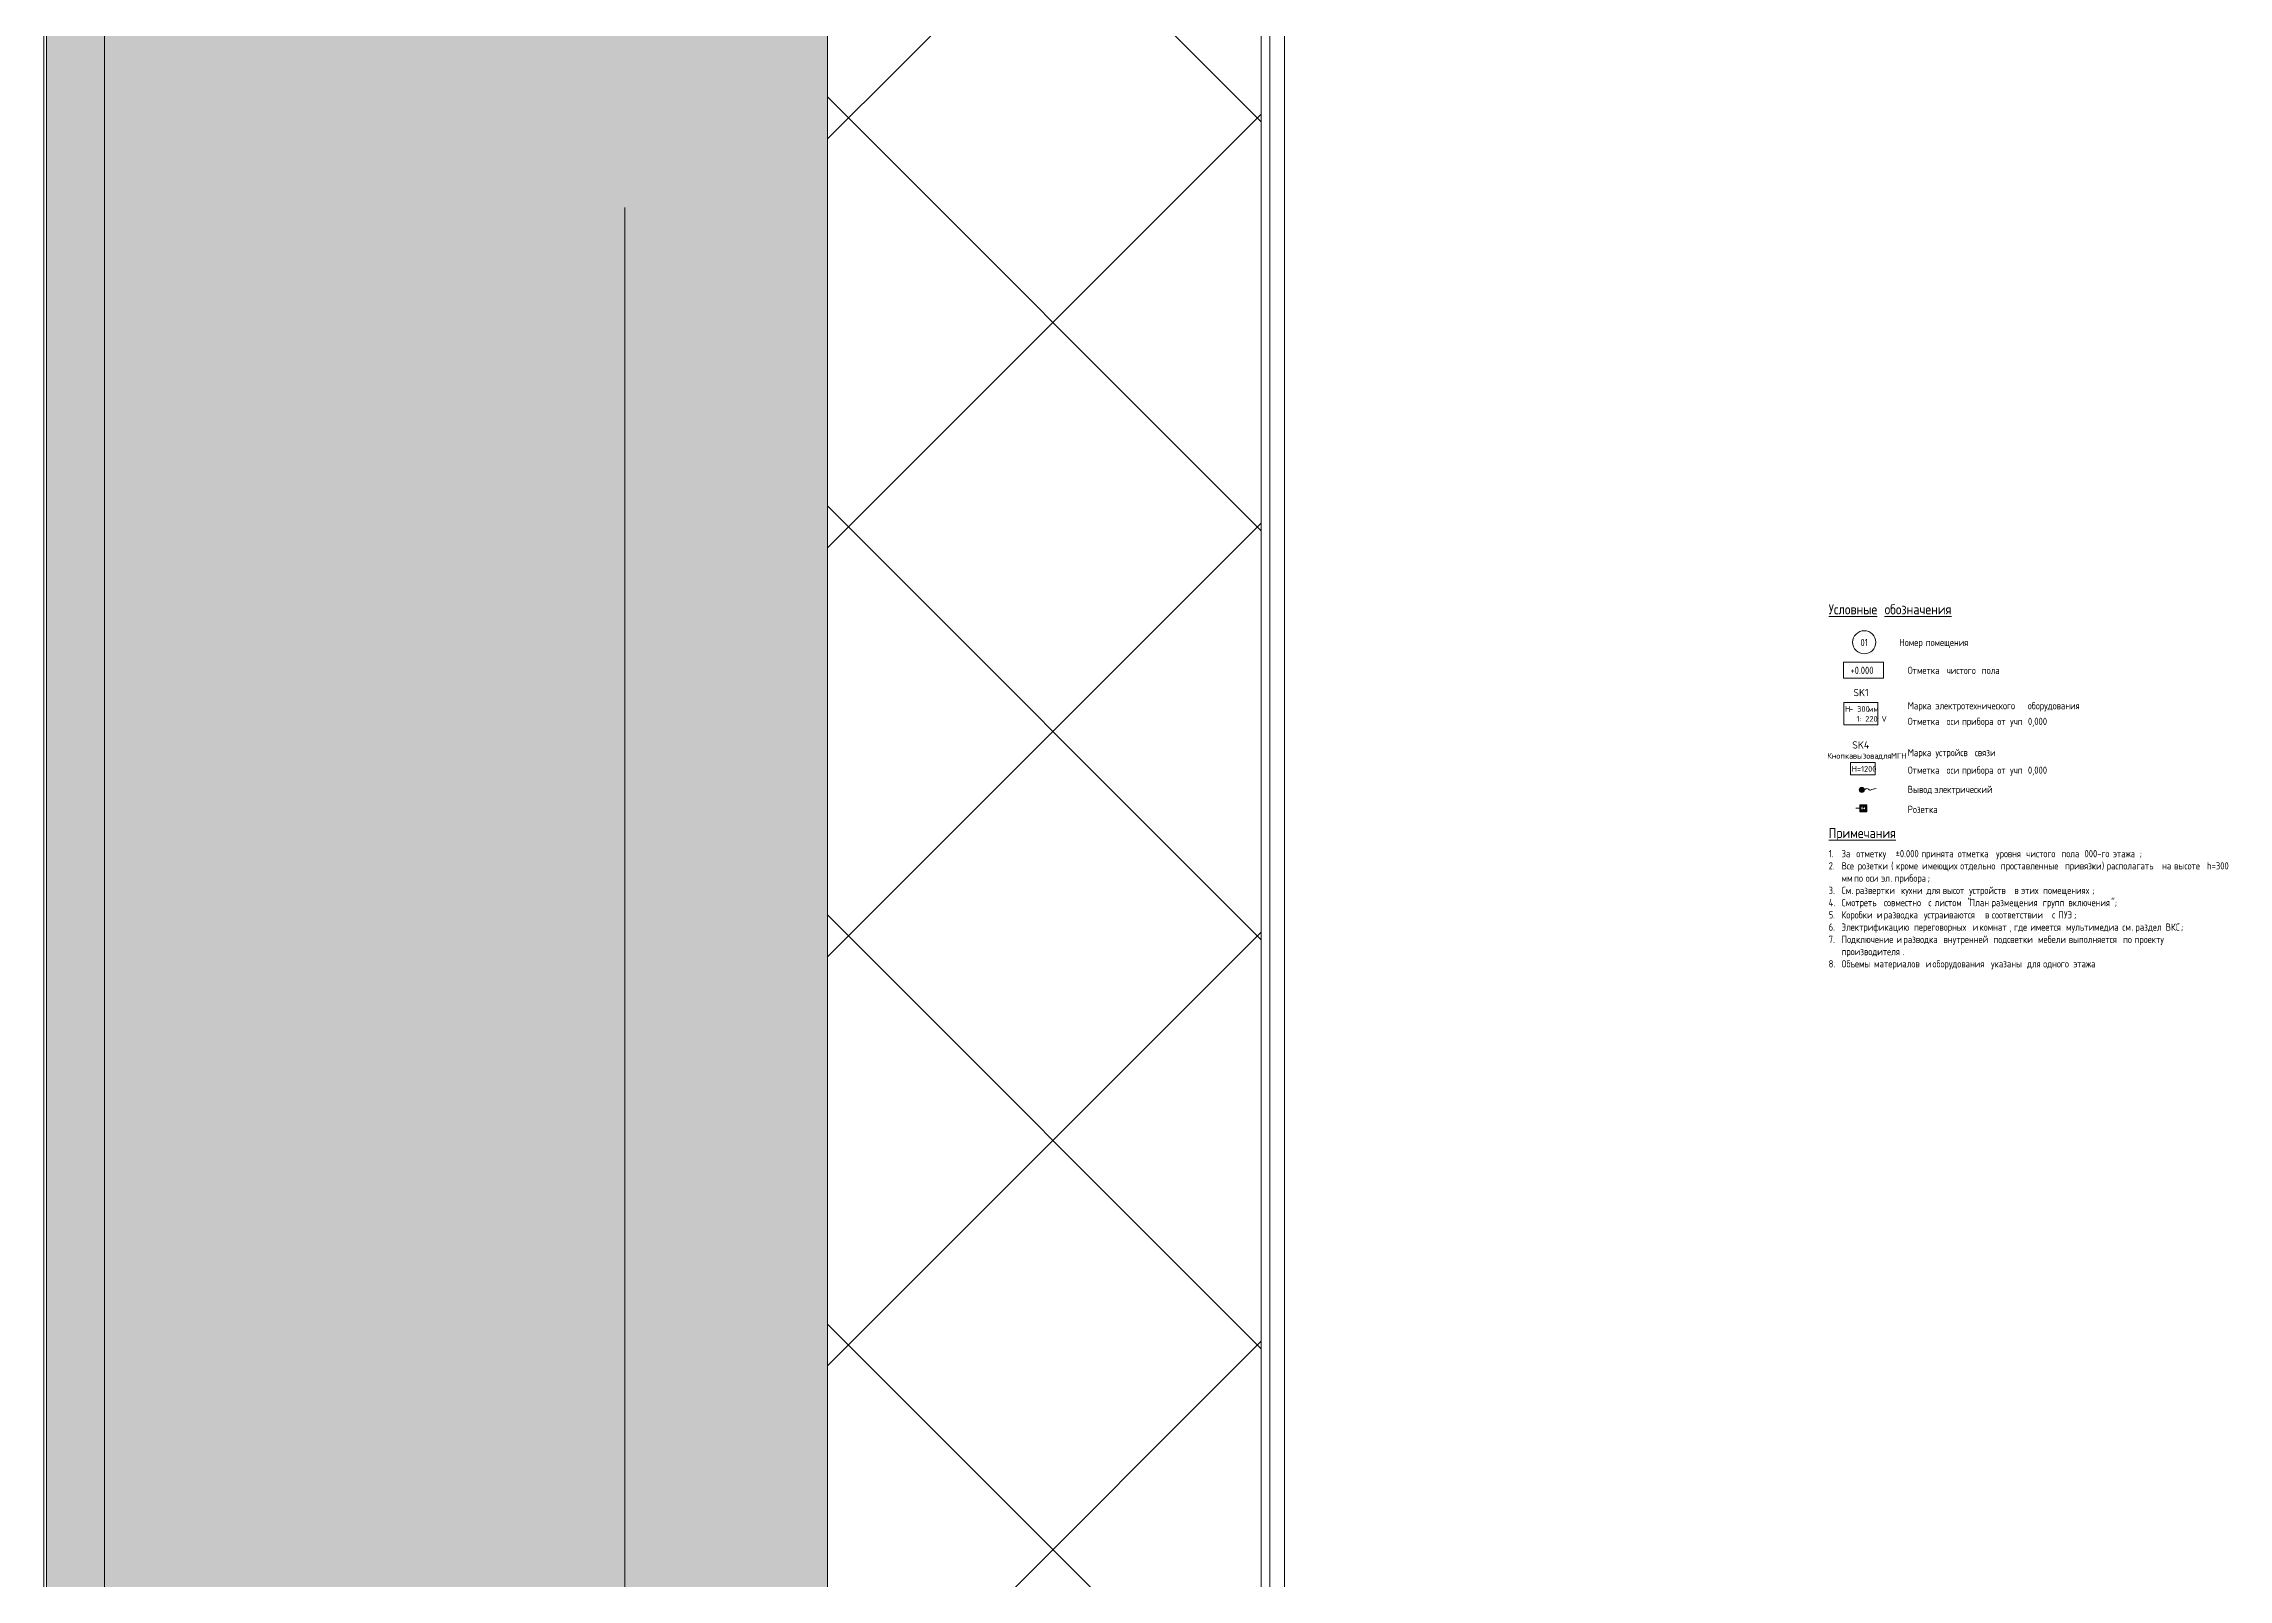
# Model space of a CAD drawing. Header units: millimetres. Extents: x 81382 to 274764, y -8553 to 29000.
# Drawn here: x 124809 to 125564, y 2818 to 3349 of the extents above; entities that cross this region are included whole.
import ezdxf

# ---------------------------------------------------------------- set-up
doc = ezdxf.new("R2010")
doc.units = ezdxf.units.MM
doc.linetypes.add('Осевая', pattern=[3175, 635, -476.25, 1587.5, -476.25])
for name, color, linetype, lineweight, true_color in [('A-DETL', 9, 'Continuous', 9, 0x808080), ('A-DETL-GENF-2', 1, 'Continuous', 9, 0xff0000), ('A-WALL-1', 7, 'Continuous', 9, 0x3c3c3c), ('A-WALL-FNSH-1', 7, 'Continuous', 9, 0x3c3c3c), ('G-ANNO-TEXT-1', 7, 'Continuous', 9, 0x3c3c3c)]:
    doc.layers.add(name, color=color, linetype=linetype, lineweight=lineweight, true_color=true_color)
for name, color, linetype, lineweight in [('A-WALL', 7, 'Continuous', 9), ('G-ANNO-TEXT', 7, 'Continuous', 9), ('I-WALL', 7, 'Continuous', 9), ('Оси-2', 7, 'Осевая', 9)]:
    doc.layers.add(name, color=color, linetype=linetype, lineweight=lineweight)
doc.styles.add('GOST Common_2', font='GOST_Common.ttf', dxfattribs={"width": 0.9, "height": 3.5})
doc.styles.add('GOST Common_3', font='GOST_Common.ttf', dxfattribs={"width": 0.9, "height": 2.5})
doc.styles.add('GOST Common_4', font='GOST_Common.ttf', dxfattribs={"width": 0.9, "height": 2})
doc.styles.add('ISOCPEUR_B', font='', dxfattribs={"height": 2.5})
doc.styles.get('ISOCPEUR_B').set_extended_font_data('ISOCPEUR', bold=True)

msp = doc.modelspace()

# ---------------------------------------------------------------- hatches: boundary and pattern name
at = {"layer": 'A-DETL-GENF-2'}
msp.add_hatch(color=256, dxfattribs=at).paths.add_polyline_path([(125437.65, 3090.23), (125437.89, 3090.26), (125438.1, 3090.35), (125438.29, 3090.49), (125438.43, 3090.68), (125438.52, 3090.9), (125438.55, 3091.13), (125438.52, 3091.37), (125438.43, 3091.58), (125438.29, 3091.77), (125438.1, 3091.91), (125437.89, 3092), (125437.65, 3092.03), (125437.42, 3092), (125437.2, 3091.91), (125437.01, 3091.77), (125436.87, 3091.58), (125436.78, 3091.37), (125436.75, 3091.13), (125436.78, 3090.9), (125436.87, 3090.68), (125437.01, 3090.49), (125437.2, 3090.35), (125437.42, 3090.26)])
h = msp.add_hatch(color=256, dxfattribs=at)
h.paths.add_polyline_path([(125436.96, 3083.56), (125439.37, 3083.56), (125439.37, 3085.98), (125436.96, 3085.98), (125436.96, 3083.97)])
h.paths.add_polyline_path([(125438.16, 3083.97), (125437.95, 3083.99), (125437.76, 3084.07), (125437.59, 3084.2), (125437.46, 3084.37), (125437.38, 3084.57), (125437.35, 3084.78), (125437.38, 3084.99), (125437.46, 3085.18), (125437.59, 3085.35), (125437.76, 3085.48), (125437.95, 3085.56), (125438.16, 3085.59), (125438.37, 3085.56), (125438.57, 3085.48), (125438.73, 3085.35), (125438.86, 3085.18), (125438.94, 3084.99), (125438.97, 3084.78), (125438.94, 3084.57), (125438.86, 3084.37), (125438.73, 3084.2), (125438.57, 3084.07), (125438.37, 3083.99)])
at = {"layer": 'A-WALL'}
h = msp.add_hatch(dxfattribs=at)
h.set_pattern_fill('FP_1', color=256, style=0, pattern_type=2)
h.set_pattern_definition([(45, (0, 0), (-70.71068, 70.71068), []), (135, (0, 0), (-70.71068, -70.71068), [])])
h.paths.add_polyline_path([(125080, -250), (125230, -250), (125230, 7700.04), (125080, 7700.04), (125080, -100)])
h.paths.add_polyline_path([(125080, 8900.04), (125230, 8900.04), (125230, 10820), (125080, 10820), (125080, 9176.09)])
h.paths.add_polyline_path([(125230, 13120), (125230, 21400), (125080, 21400), (125080, 13120)])
at = {"layer": 'I-WALL'}
h = msp.add_hatch(dxfattribs=at)
h.set_pattern_fill('FP_35', color=256, style=0, pattern_type=2)
h.set_pattern_definition([(0, (0, 0), (121.92, 30.48), [10.058, -81.382, 10.058, -81.382, -487.68]), (0, (0, 0), (121.92, 30.48), [-182.88, 10.058, -172.822, 10.058, -81.382, -213.36]), (0, (0, 0), (121.92, 30.48), [-457.2, 10.058, -50.902, 10.058, -142.342]), (120, (45.72, 15.24), (-87.356454, 90.345817), [10.058, -81.382, 10.058, -81.382, -487.68]), (120, (45.72, 15.24), (-87.356454, 90.345817), [-182.88, 10.058, -172.822, 10.058, -81.382, -213.36]), (120, (45.72, 15.24), (-87.356454, 90.345817), [-457.2, 10.058, -50.902, 10.058, -142.342]), (240, (60.96, 76.2), (-34.563546, -120.825817), [10.058, -81.382, 10.058, -81.382, -487.68]), (240, (60.96, 76.2), (-34.563546, -120.825817), [-182.88, 10.058, -172.822, 10.058, -81.382, -213.36]), (240, (60.96, 76.2), (-34.563546, -120.825817), [-457.2, 10.058, -50.902, 10.058, -142.342])])
h.paths.add_polyline_path([(124830, 160), (124830, 7701.04), (124810, 7700.04), (124810, 160)])
h = msp.add_hatch(dxfattribs=at)
h.set_pattern_fill('FP_4', color=256, style=0, pattern_type=2)
h.set_pattern_definition([(45, (0, 0), (-57.024626, 57.024626), []), (45, (57.025, 0), (-57.024626, 57.024626), [100.806, -20.161, 3.353, -16.808])])
h.paths.add_polyline_path([(124830, -100), (125080, -100), (125080, 7701.04), (124830, 7700.04), (124830, 150)])

# ---------------------------------------------------------------- linework, layer by layer
at = {"layer": 'A-DETL'}
for p, q in [((125431.38, 3135.3), (125445.17, 3135.3)), ((125431.38, 3129.8), (125431.38, 3135.3)), ((125445.17, 3135.3), (125445.17, 3129.8)), ((125431.38, 3129.8), (125445.17, 3129.8)), ((125436.96, 3084.77), (125435.64, 3084.77)), ((125439.37, 3085.98), (125436.96, 3085.98)), ((125436.96, 3085.98), (125436.96, 3083.56)), ((125436.96, 3083.56), (125439.37, 3083.56)), ((125439.37, 3083.56), (125439.37, 3085.98))]:
    msp.add_line(p, q, dxfattribs=at)
for centre, radius in [((125438.5, 3142.16), 4), ((125438.17, 3085.22), 0.2), ((125438.18, 3084.33), 0.2)]:
    msp.add_circle(centre, radius, dxfattribs=at)
for centre, radius, start, end in [((125437.65, 3091.13), 0.902, 0, 180), ((125437.65, 3091.13), 0.902, 180, 0), ((125438.16, 3084.78), 0.81, 0, 180), ((125438.16, 3084.78), 0.81, 180, 0)]:
    msp.add_arc(centre, radius, start, end, dxfattribs=at)
msp.add_open_spline([(125438.55, 3091.13), (125439.22, 3091.8), (125440.23, 3091.22), (125440.6, 3090.85), (125441.78, 3091.54), (125442.6, 3091.62)], degree=3, knots=[0, 0, 0, 0, 0.002878273, 0.006213803, 0.009176589, 0.009176589, 0.009176589, 0.009176589], dxfattribs=at)
at = {"layer": 'A-WALL'}
for p, q in [((124810, 170), (124810, 7701.04)), ((125230, -250), (125230, 7700.04)), ((125233, -253), (125233, 7700.04))]:
    msp.add_line(p, q, dxfattribs=at)
at = {"layer": 'A-WALL-1'}
for p, q in [((124830, 150), (124830, 7701.04)), ((125080, 7700.04), (125080, -100)), ((125080, -100), (125080, 7700.04))]:
    msp.add_line(p, q, dxfattribs=at)
at = {"layer": 'A-WALL-FNSH-1'}
for p, q in [((124809, 7701.04), (124809, 171)), ((125238, -258), (125238, 7700.04))]:
    msp.add_line(p, q, dxfattribs=at)
at = {"layer": 'G-ANNO-TEXT-1', "flags": 128}
for points in [[(125431.44, 3121.35), (125443.25, 3121.35), (125443.25, 3113.67), (125431.44, 3113.67)], [(125433.78, 3100.61), (125442.26, 3100.61), (125442.26, 3096.37), (125433.78, 3096.37)]]:
    msp.add_lwpolyline(points, close=True, dxfattribs=at)
at = {"layer": 'Оси-2'}
msp.add_line((125010, 593.74), (125010, 18900), dxfattribs=at)

# ---------------------------------------------------------------- texts
at = {"layer": 'G-ANNO-TEXT', "attachment_point": 1}
for s, insert, char_height, width, style in [('\\LУсловные', (125426.21, 3155.32), 3.5, 22.1506, 'GOST Common_2'), ('\\L\\fGOST Common|b0|i0|c204|p34|;\\W.9;\\L ', (125444.49, 3155.32), 3.5, 1.2987, 'GOST Common_2'), ('\\Lобозначения', (125445.56, 3155.32), 3.5, 30.1595, 'GOST Common_2'), ('01', (125437.19, 3143.35), 2.5, 3.319, 'GOST Common_3'), ('Номер', (125450.63, 3143.35), 2.5, 10.1734, 'GOST Common_3'), ('\\fGOST Common|b0|i0|c204|p34|;\\W.9; ', (125459.02, 3143.35), 2.5, 0.938, 'GOST Common_3'), ('помещения', (125459.8, 3143.35), 2.5, 18.543, 'GOST Common_3'), ('+0.000', (125433.74, 3133.72), 2.5, 10.5342, 'GOST Common_3'), ('Отметка', (125453.57, 3133.72), 2.5, 15.2962, 'GOST Common_3'), ('\\fGOST Common|b0|i0|c204|p34|;\\W.9; ', (125466.19, 3133.72), 2.5, 0.938, 'GOST Common_3'), ('чистого', (125466.96, 3133.72), 2.5, 13.8532, 'GOST Common_3'), ('\\fGOST Common|b0|i0|c204|p34|;\\W.9; ', (125478.39, 3133.72), 2.5, 0.938, 'GOST Common_3'), ('пола', (125479.17, 3133.72), 2.5, 8.0089, 'GOST Common_3'), ('\\fGOST Common|b0|i0|c204|p34|;\\W.9; ', (125485.77, 3133.72), 2.5, 0.938, 'GOST Common_3'), ('SK1', (125434.74, 3126.03), 2.5, 6.5738, 'ISOCPEUR_B'), ('Марка', (125453.57, 3121.48), 2.5, 10.6785, 'GOST Common_3'), ('\\fGOST Common|b0|i0|c204|p34|;\\W.9; ', (125462.38, 3121.48), 2.5, 0.938, 'GOST Common_3'), ('электротехнического', (125463.15, 3121.48), 2.5, 37.7354, 'GOST Common_3'), ('\\fGOST Common|b0|i0|c204|p34|;\\W.9; ', (125494.29, 3121.48), 2.5, 0.938, 'GOST Common_3'), ('оборудования', (125495.06, 3121.48), 2.5, 23.5937, 'GOST Common_3'), ('Отметка', (125453.57, 3116.08), 2.5, 15.2962, 'GOST Common_3'), ('\\fGOST Common|b0|i0|c204|p34|;\\W.9; ', (125466.19, 3116.08), 2.5, 0.938, 'GOST Common_3'), ('оси', (125466.96, 3116.08), 2.5, 5.5557, 'GOST Common_3'), ('\\fGOST Common|b0|i0|c204|p34|;\\W.9; ', (125471.55, 3116.08), 2.5, 0.938, 'GOST Common_3'), ('прибора', (125472.32, 3116.08), 2.5, 13.8532, 'GOST Common_3'), ('\\fGOST Common|b0|i0|c204|p34|;\\W.9; ', (125483.75, 3116.08), 2.5, 0.938, 'GOST Common_3'), ('от', (125484.52, 3116.08), 2.5, 4.4013, 'GOST Common_3'), ('\\fGOST Common|b0|i0|c204|p34|;\\W.9; ', (125488.16, 3116.08), 2.5, 0.938, 'GOST Common_3'), ('учп', (125488.93, 3116.08), 2.5, 5.8443, 'GOST Common_3'), (' 0,000', (125493.75, 3116.08), 2.5, 9.6684, 'GOST Common_3'), ('SK4', (125434.34, 3107.91), 2.5, 7.4557, 'ISOCPEUR_B'), ('Марка', (125453.57, 3105.28), 2.5, 10.6785, 'GOST Common_3'), ('\\fGOST Common|b0|i0|c204|p34|;\\W.9; ', (125462.38, 3105.28), 2.5, 0.938, 'GOST Common_3'), ('устройсв', (125463.15, 3105.28), 2.5, 15.5127, 'GOST Common_3'), ('\\fGOST Common|b0|i0|c204|p34|;\\W.9; ', (125475.95, 3105.28), 2.5, 0.938, 'GOST Common_3'), ('связи', (125476.73, 3105.28), 2.5, 9.3076, 'GOST Common_3'), ('Отметка', (125453.57, 3099.21), 2.5, 15.2962, 'GOST Common_3'), ('\\fGOST Common|b0|i0|c204|p34|;\\W.9; ', (125466.19, 3099.21), 2.5, 0.938, 'GOST Common_3'), ('оси', (125466.96, 3099.21), 2.5, 5.5557, 'GOST Common_3'), ('\\fGOST Common|b0|i0|c204|p34|;\\W.9; ', (125471.55, 3099.21), 2.5, 0.938, 'GOST Common_3'), ('прибора', (125472.32, 3099.21), 2.5, 13.8532, 'GOST Common_3'), ('\\fGOST Common|b0|i0|c204|p34|;\\W.9; ', (125483.75, 3099.21), 2.5, 0.938, 'GOST Common_3'), ('от', (125484.52, 3099.21), 2.5, 4.4013, 'GOST Common_3'), ('\\fGOST Common|b0|i0|c204|p34|;\\W.9; ', (125488.16, 3099.21), 2.5, 0.938, 'GOST Common_3'), ('учп', (125488.93, 3099.21), 2.5, 5.8443, 'GOST Common_3'), (' 0,000', (125493.75, 3099.21), 2.5, 9.6684, 'GOST Common_3'), ('Вывод', (125453.57, 3092.55), 2.5, 10.2456, 'GOST Common_3'), ('\\fGOST Common|b0|i0|c204|p34|;\\W.9; ', (125462.02, 3092.55), 2.5, 0.938, 'GOST Common_3'), ('электрический', (125462.8, 3092.55), 2.5, 25.5418, 'GOST Common_3'), ('Розетка', (125453.57, 3085.65), 2.5, 14.4304, 'GOST Common_3'), ('\\LПримечания', (125426.21, 3077.98), 3.5, 28.4278, 'GOST Common_2'), ('1.', (125426.21, 3070.34), 2.5, 5.4117, 'GOST Common_3'), ('За', (125430.68, 3070.34), 2.5, 4.257, 'GOST Common_3'), ('отметку', (125435.74, 3070.34), 2.5, 14.8633, 'GOST Common_3'), (' ±0.000 ', (125448, 3070.34), 2.5, 12.4101, 'GOST Common_3'), ('принята', (125458.24, 3070.34), 2.5, 14.3582, 'GOST Common_3'), ('\\fGOST Common|b0|i0|c204|p34|;\\W.9; ', (125470.09, 3070.34), 2.5, 0.938, 'GOST Common_3'), ('отметка', (125470.86, 3070.34), 2.5, 15.0797, 'GOST Common_3'), ('\\fGOST Common|b0|i0|c204|p34|;\\W.9; ', (125483.3, 3070.34), 2.5, 0.938, 'GOST Common_3'), ('уровня', (125484.08, 3070.34), 2.5, 11.6886, 'GOST Common_3'), ('\\fGOST Common|b0|i0|c204|p34|;\\W.9; ', (125493.72, 3070.34), 2.5, 0.938, 'GOST Common_3'), ('чистого', (125494.49, 3070.34), 2.5, 13.8532, 'GOST Common_3'), ('\\fGOST Common|b0|i0|c204|p34|;\\W.9; ', (125505.92, 3070.34), 2.5, 0.938, 'GOST Common_3'), ('пола', (125506.7, 3070.34), 2.5, 8.0089, 'GOST Common_3'), (' 000-', (125513.31, 3070.34), 2.5, 8.7304, 'GOST Common_3'), ('го', (125520.51, 3070.34), 2.5, 3.8962, 'GOST Common_3'), ('\\fGOST Common|b0|i0|c204|p34|;\\W.9; ', (125523.72, 3070.34), 2.5, 0.938, 'GOST Common_3'), ('этажа', (125524.5, 3070.34), 2.5, 11.1835, 'GOST Common_3'), ('\\fGOST Common|b0|i0|c204|p34|;\\W.9;;', (125533.73, 3070.34), 2.5, 0.938, 'GOST Common_3'), ('2.', (125426.21, 3066.11), 2.5, 5.4117, 'GOST Common_3'), ('мм', (125430.68, 3061.87), 2.5, 4.3291, 'GOST Common_3'), ('Все', (125430.68, 3066.11), 2.5, 5.8443, 'GOST Common_3'), ('\\fGOST Common|b0|i0|c204|p34|;\\W.9; ', (125434.25, 3061.87), 2.5, 0.938, 'GOST Common_3'), ('по', (125435.02, 3061.87), 2.5, 3.8962, 'GOST Common_3'), ('\\fGOST Common|b0|i0|c204|p34|;\\W.9; ', (125435.5, 3066.11), 2.5, 0.938, 'GOST Common_3'), ('розетки', (125436.27, 3066.11), 2.5, 13.9975, 'GOST Common_3'), ('\\fGOST Common|b0|i0|c204|p34|;\\W.9; ', (125438.24, 3061.87), 2.5, 0.938, 'GOST Common_3'), ('оси', (125439.01, 3061.87), 2.5, 5.5557, 'GOST Common_3'), ('\\fGOST Common|b0|i0|c204|p34|;\\W.9; ', (125443.6, 3061.87), 2.5, 0.938, 'GOST Common_3'), ('эл', (125444.37, 3061.87), 2.5, 3.8962, 'GOST Common_3'), ('. ', (125447.58, 3061.87), 2.5, 1.7316, 'GOST Common_3'), (' (', (125447.82, 3066.11), 2.5, 2.0203, 'GOST Common_3'), ('прибора', (125449.01, 3061.87), 2.5, 13.8532, 'GOST Common_3'), ('кроме', (125449.49, 3066.11), 2.5, 9.957, 'GOST Common_3'), ('\\fGOST Common|b0|i0|c204|p34|;\\W.9; ', (125457.7, 3066.11), 2.5, 0.938, 'GOST Common_3'), ('имеющих', (125458.48, 3066.11), 2.5, 15.0797, 'GOST Common_3'), ('; ', (125460.44, 3061.87), 2.5, 1.8759, 'GOST Common_3'), ('\\fGOST Common|b0|i0|c204|p34|;\\W.9; ', (125470.92, 3066.11), 2.5, 0.938, 'GOST Common_3'), ('отдельно', (125471.69, 3066.11), 2.5, 16.0899, 'GOST Common_3'), ('\\fGOST Common|b0|i0|c204|p34|;\\W.9; ', (125484.97, 3066.11), 2.5, 0.938, 'GOST Common_3'), ('проставленные', (125485.74, 3066.11), 2.5, 25.9747, 'GOST Common_3'), ('\\fGOST Common|b0|i0|c204|p34|;\\W.9; ', (125507.18, 3066.11), 2.5, 0.938, 'GOST Common_3'), ('привязки', (125507.95, 3066.11), 2.5, 15.4405, 'GOST Common_3'), (') ', (125520.69, 3066.11), 2.5, 2.0203, 'GOST Common_3'), ('располагать', (125522.36, 3066.11), 2.5, 22.2949, 'GOST Common_3'), ('\\fGOST Common|b0|i0|c204|p34|;\\W.9; ', (125540.75, 3066.11), 2.5, 0.938, 'GOST Common_3'), ('на', (125541.52, 3066.11), 2.5, 4.1127, 'GOST Common_3'), ('\\fGOST Common|b0|i0|c204|p34|;\\W.9; ', (125544.92, 3066.11), 2.5, 0.938, 'GOST Common_3'), ('высоте', (125545.69, 3066.11), 2.5, 12.1215, 'GOST Common_3'), (' h=300 ', (125555.69, 3066.11), 2.5, 11.6165, 'GOST Common_3'), ('3.', (125426.21, 3057.64), 2.5, 5.4117, 'GOST Common_3'), ('4.', (125426.21, 3053.41), 2.5, 5.4117, 'GOST Common_3'), ('См', (125430.68, 3057.64), 2.5, 4.1127, 'GOST Common_3'), ('Смотреть', (125430.68, 3053.41), 2.5, 16.8114, 'GOST Common_3'), ('. ', (125434.07, 3057.64), 2.5, 1.7316, 'GOST Common_3'), ('развертки', (125435.5, 3057.64), 2.5, 18.1101, 'GOST Common_3'), ('\\fGOST Common|b0|i0|c204|p34|;\\W.9; ', (125444.55, 3053.41), 2.5, 0.938, 'GOST Common_3'), ('совместно', (125445.32, 3053.41), 2.5, 17.6772, 'GOST Common_3'), ('\\fGOST Common|b0|i0|c204|p34|;\\W.9; ', (125450.44, 3057.64), 2.5, 0.938, 'GOST Common_3'), ('кухни', (125451.22, 3057.64), 2.5, 9.7405, 'GOST Common_3'), ('\\fGOST Common|b0|i0|c204|p34|;\\W.9; ', (125459.25, 3057.64), 2.5, 0.938, 'GOST Common_3'), ('\\fGOST Common|b0|i0|c204|p34|;\\W.9; ', (125459.91, 3053.41), 2.5, 0.938, 'GOST Common_3'), ('для', (125460.03, 3057.64), 2.5, 5.8443, 'GOST Common_3'), ('\\fGOST Common|b0|i0|c204|p34|;\\W.9;с', (125460.68, 3053.41), 2.5, 1.6595, 'GOST Common_3'), ('\\fGOST Common|b0|i0|c204|p34|;\\W.9; ', (125462.05, 3053.41), 2.5, 0.938, 'GOST Common_3'), ('листом', (125462.82, 3053.41), 2.5, 12.1215, 'GOST Common_3'), ('\\fGOST Common|b0|i0|c204|p34|;\\W.9; ', (125464.85, 3057.64), 2.5, 0.938, 'GOST Common_3'), ('высот', (125465.62, 3057.64), 2.5, 10.1734, 'GOST Common_3'), ('\\fGOST Common|b0|i0|c204|p34|;\\W.9; ', (125474.02, 3057.64), 2.5, 0.938, 'GOST Common_3'), (' "', (125472.83, 3053.41), 2.5, 2.5975, 'GOST Common_3'), ('устройств', (125474.79, 3057.64), 2.5, 17.9658, 'GOST Common_3'), ('План', (125474.97, 3053.41), 2.5, 8.2253, 'GOST Common_3'), ('\\fGOST Common|b0|i0|c204|p34|;\\W.9; ', (125481.76, 3053.41), 2.5, 0.938, 'GOST Common_3'), ('размещения', (125482.53, 3053.41), 2.5, 20.5633, 'GOST Common_3'), ('\\fGOST Common|b0|i0|c204|p34|;\\W.9; ', (125489.61, 3057.64), 2.5, 0.938, 'GOST Common_3'), ('\\fGOST Common|b0|i0|c204|p34|;\\W.9;в', (125490.39, 3057.64), 2.5, 1.9481, 'GOST Common_3'), ('\\fGOST Common|b0|i0|c204|p34|;\\W.9; ', (125491.99, 3057.64), 2.5, 0.938, 'GOST Common_3'), ('этих', (125492.77, 3057.64), 2.5, 8.2975, 'GOST Common_3'), ('\\fGOST Common|b0|i0|c204|p34|;\\W.9; ', (125499.5, 3053.41), 2.5, 0.938, 'GOST Common_3'), ('\\fGOST Common|b0|i0|c204|p34|;\\W.9; ', (125499.61, 3057.64), 2.5, 0.938, 'GOST Common_3'), ('групп', (125500.27, 3053.41), 2.5, 9.7405, 'GOST Common_3'), ('помещениях', (125500.39, 3057.64), 2.5, 20.4911, 'GOST Common_3'), ('\\fGOST Common|b0|i0|c204|p34|;\\W.9; ', (125508.31, 3053.41), 2.5, 0.938, 'GOST Common_3'), ('включения', (125509.08, 3053.41), 2.5, 17.9658, 'GOST Common_3'), ('\\fGOST Common|b0|i0|c204|p34|;\\W.9;;', (125517.3, 3057.64), 2.5, 0.938, 'GOST Common_3'), ('";', (125523.9, 3053.41), 2.5, 2.5975, 'GOST Common_3'), ('5.', (125426.21, 3049.17), 2.5, 5.4117, 'GOST Common_3'), ('6.', (125426.21, 3044.94), 2.5, 5.4117, 'GOST Common_3'), ('Электрификацию', (125430.68, 3044.94), 2.5, 29.438, 'GOST Common_3'), ('Коробки', (125430.68, 3049.17), 2.5, 13.8532, 'GOST Common_3'), ('\\fGOST Common|b0|i0|c204|p34|;\\W.9; ', (125442.11, 3049.17), 2.5, 0.938, 'GOST Common_3'), ('\\fGOST Common|b0|i0|c204|p34|;\\W.9;и', (125442.88, 3049.17), 2.5, 1.9481, 'GOST Common_3'), ('\\fGOST Common|b0|i0|c204|p34|;\\W.9; ', (125444.49, 3049.17), 2.5, 0.938, 'GOST Common_3'), ('разводка', (125445.26, 3049.17), 2.5, 15.8734, 'GOST Common_3'), ('\\fGOST Common|b0|i0|c204|p34|;\\W.9; ', (125454.97, 3044.94), 2.5, 0.938, 'GOST Common_3'), ('\\fGOST Common|b0|i0|c204|p34|;\\W.9; ', (125458.36, 3049.17), 2.5, 0.938, 'GOST Common_3'), ('устраиваются', (125459.13, 3049.17), 2.5, 24.6759, 'GOST Common_3'), ('\\fGOST Common|b0|i0|c204|p34|;\\W.9; ', (125475.21, 3044.94), 2.5, 0.938, 'GOST Common_3'), ('\\fGOST Common|b0|i0|c204|p34|;\\W.9; ', (125477.59, 3044.94), 2.5, 0.938, 'GOST Common_3'), ('\\fGOST Common|b0|i0|c204|p34|;\\W.9; ', (125479.49, 3049.17), 2.5, 0.938, 'GOST Common_3'), ('\\fGOST Common|b0|i0|c204|p34|;\\W.9;в', (125480.27, 3049.17), 2.5, 1.9481, 'GOST Common_3'), ('\\fGOST Common|b0|i0|c204|p34|;\\W.9; ', (125481.87, 3049.17), 2.5, 0.938, 'GOST Common_3'), ('соответствии', (125482.65, 3049.17), 2.5, 24.3152, 'GOST Common_3'), ('\\fGOST Common|b0|i0|c204|p34|;\\W.9; ', (125495.15, 3044.94), 2.5, 0.938, 'GOST Common_3'), ('\\fGOST Common|b0|i0|c204|p34|;\\W.9; ', (125502.71, 3049.17), 2.5, 0.938, 'GOST Common_3'), ('\\fGOST Common|b0|i0|c204|p34|;\\W.9;с', (125503.48, 3049.17), 2.5, 1.6595, 'GOST Common_3'), ('\\fGOST Common|b0|i0|c204|p34|;\\W.9; ', (125504.85, 3049.17), 2.5, 0.938, 'GOST Common_3'), ('ПУЭ', (125505.63, 3049.17), 2.5, 6.5658, 'GOST Common_3'), ('\\fGOST Common|b0|i0|c204|p34|;\\W.9; ', (125507.53, 3044.94), 2.5, 0.938, 'GOST Common_3'), ('\\fGOST Common|b0|i0|c204|p34|;\\W.9;;', (125511.04, 3049.17), 2.5, 0.938, 'GOST Common_3'), ('\\fGOST Common|b0|i0|c204|p34|;\\W.9; ', (125526.94, 3044.94), 2.5, 0.938, 'GOST Common_3'), ('раздел', (125532.3, 3044.94), 2.5, 11.7608, 'GOST Common_3'), ('\\fGOST Common|b0|i0|c204|p34|;\\W.9; ', (125542, 3044.94), 2.5, 0.938, 'GOST Common_3'), ('ВКС', (125542.77, 3044.94), 2.5, 6.3494, 'GOST Common_3'), ('7.', (125426.21, 3040.71), 2.5, 5.4117, 'GOST Common_3'), ('Подключение', (125430.68, 3040.71), 2.5, 22.0785, 'GOST Common_3'), ('\\fGOST Common|b0|i0|c204|p34|;\\W.9; ', (125448.89, 3040.71), 2.5, 0.938, 'GOST Common_3'), ('\\fGOST Common|b0|i0|c204|p34|;\\W.9;и', (125449.67, 3040.71), 2.5, 1.9481, 'GOST Common_3'), ('\\fGOST Common|b0|i0|c204|p34|;\\W.9; ', (125451.28, 3040.71), 2.5, 0.938, 'GOST Common_3'), ('разводка', (125452.05, 3040.71), 2.5, 15.8734, 'GOST Common_3'), ('переговорных', (125455.74, 3044.94), 2.5, 23.5937, 'GOST Common_3'), ('\\fGOST Common|b0|i0|c204|p34|;\\W.9; ', (125465.15, 3040.71), 2.5, 0.938, 'GOST Common_3'), ('внутренней', (125465.92, 3040.71), 2.5, 19.9861, 'GOST Common_3'), ('\\fGOST Common|b0|i0|c204|p34|;\\W.9;и', (125475.98, 3044.94), 2.5, 1.9481, 'GOST Common_3'), ('комнат', (125478.36, 3044.94), 2.5, 12.6266, 'GOST Common_3'), ('\\fGOST Common|b0|i0|c204|p34|;\\W.9; ', (125482.41, 3040.71), 2.5, 0.938, 'GOST Common_3'), ('подсветки', (125483.18, 3040.71), 2.5, 17.7494, 'GOST Common_3'), (', ', (125488.78, 3044.94), 2.5, 1.8759, 'GOST Common_3'), ('где', (125490.33, 3044.94), 2.5, 5.8443, 'GOST Common_3'), ('имеется', (125495.92, 3044.94), 2.5, 14.0696, 'GOST Common_3'), ('\\fGOST Common|b0|i0|c204|p34|;\\W.9; ', (125497.83, 3040.71), 2.5, 0.938, 'GOST Common_3'), ('мебели', (125498.6, 3040.71), 2.5, 11.9051, 'GOST Common_3'), ('\\fGOST Common|b0|i0|c204|p34|;\\W.9; ', (125508.43, 3040.71), 2.5, 0.938, 'GOST Common_3'), ('мультимедиа', (125508.31, 3044.94), 2.5, 22.5835, 'GOST Common_3'), ('выполняется', (125509.2, 3040.71), 2.5, 21.862, 'GOST Common_3'), ('\\fGOST Common|b0|i0|c204|p34|;\\W.9; ', (125527.24, 3040.71), 2.5, 0.938, 'GOST Common_3'), ('см', (125527.71, 3044.94), 2.5, 3.824, 'GOST Common_3'), ('по', (125528.01, 3040.71), 2.5, 3.8962, 'GOST Common_3'), ('. ', (125530.87, 3044.94), 2.5, 1.7316, 'GOST Common_3'), ('\\fGOST Common|b0|i0|c204|p34|;\\W.9; ', (125531.23, 3040.71), 2.5, 0.938, 'GOST Common_3'), ('проекту', (125532, 3040.71), 2.5, 14.1418, 'GOST Common_3'), ('\\fGOST Common|b0|i0|c204|p34|;\\W.9; ', (125543.67, 3040.71), 2.5, 0.938, 'GOST Common_3'), ('\\fGOST Common|b0|i0|c204|p34|;\\W.9;;', (125548.01, 3044.94), 2.5, 0.938, 'GOST Common_3'), ('8.', (125426.21, 3032.24), 2.5, 5.4117, 'GOST Common_3'), ('Объемы', (125430.68, 3032.24), 2.5, 12.6987, 'GOST Common_3'), ('производителя', (125430.68, 3036.47), 2.5, 25.6861, 'GOST Common_3'), ('\\fGOST Common|b0|i0|c204|p34|;\\W.9; ', (125441.15, 3032.24), 2.5, 0.938, 'GOST Common_3'), ('материалов', (125441.93, 3032.24), 2.5, 20.6354, 'GOST Common_3'), ('\\fGOST Common|b0|i0|c204|p34|;\\W.9;.', (125451.87, 3036.47), 2.5, 0.7937, 'GOST Common_3'), ('\\fGOST Common|b0|i0|c204|p34|;\\W.9; ', (125458.95, 3032.24), 2.5, 0.938, 'GOST Common_3'), ('\\fGOST Common|b0|i0|c204|p34|;\\W.9;и', (125459.73, 3032.24), 2.5, 1.9481, 'GOST Common_3'), ('\\fGOST Common|b0|i0|c204|p34|;\\W.9; ', (125461.34, 3032.24), 2.5, 0.938, 'GOST Common_3'), ('оборудования', (125462.11, 3032.24), 2.5, 23.5937, 'GOST Common_3'), ('\\fGOST Common|b0|i0|c204|p34|;\\W.9; ', (125481.58, 3032.24), 2.5, 0.938, 'GOST Common_3'), ('указаны', (125482.35, 3032.24), 2.5, 14.1418, 'GOST Common_3'), ('\\fGOST Common|b0|i0|c204|p34|;\\W.9; ', (125494.02, 3032.24), 2.5, 0.938, 'GOST Common_3'), ('для', (125494.79, 3032.24), 2.5, 5.8443, 'GOST Common_3'), ('\\fGOST Common|b0|i0|c204|p34|;\\W.9; ', (125499.61, 3032.24), 2.5, 0.938, 'GOST Common_3'), ('одного', (125500.39, 3032.24), 2.5, 11.6886, 'GOST Common_3'), ('\\fGOST Common|b0|i0|c204|p34|;\\W.9; ', (125510.03, 3032.24), 2.5, 0.938, 'GOST Common_3'), ('этажа', (125510.81, 3032.24), 2.5, 11.1835, 'GOST Common_3'), ('\\fGOST Common|b0|i0|c204|p34|;\\W.9; ', (125520.03, 3032.24), 2.5, 0.938, 'GOST Common_3')]:
    msp.add_mtext(s, dxfattribs=dict(at, insert=insert, char_height=char_height, width=width, style=style))
at = {"layer": 'G-ANNO-TEXT-1', "char_height": 2, "attachment_point": 1, "style": 'GOST Common_4'}
for s, insert, width in [('\\fGOST Common|b0|i0|c204|p34|;\\W.9;Н', (125431.84, 3120.11), 1.8038), ('- 300 ', (125433.33, 3120.11), 7.8646), ('   1: 220 V', (125431.84, 3116.67), 12.4823), ('мм', (125439.81, 3120.11), 3.6076), ('Кнопка', (125425.69, 3103.91), 9.957), ('\\fGOST Common|b0|i0|c204|p34|;\\W.9; ', (125433.9, 3103.91), 0.7937), ('H=1200', (125434.18, 3099.37), 9.2354), ('вызова', (125434.56, 3103.91), 9.8127), ('\\fGOST Common|b0|i0|c204|p34|;\\W.9; ', (125442.65, 3103.91), 0.7937), ('для', (125443.31, 3103.91), 4.6177), ('\\fGOST Common|b0|i0|c204|p34|;\\W.9; ', (125447.12, 3103.91), 0.7937), ('МГН', (125447.77, 3103.91), 5.4114)]:
    msp.add_mtext(s, dxfattribs=dict(at, insert=insert, width=width))

doc.saveas('drawing.dxf')
